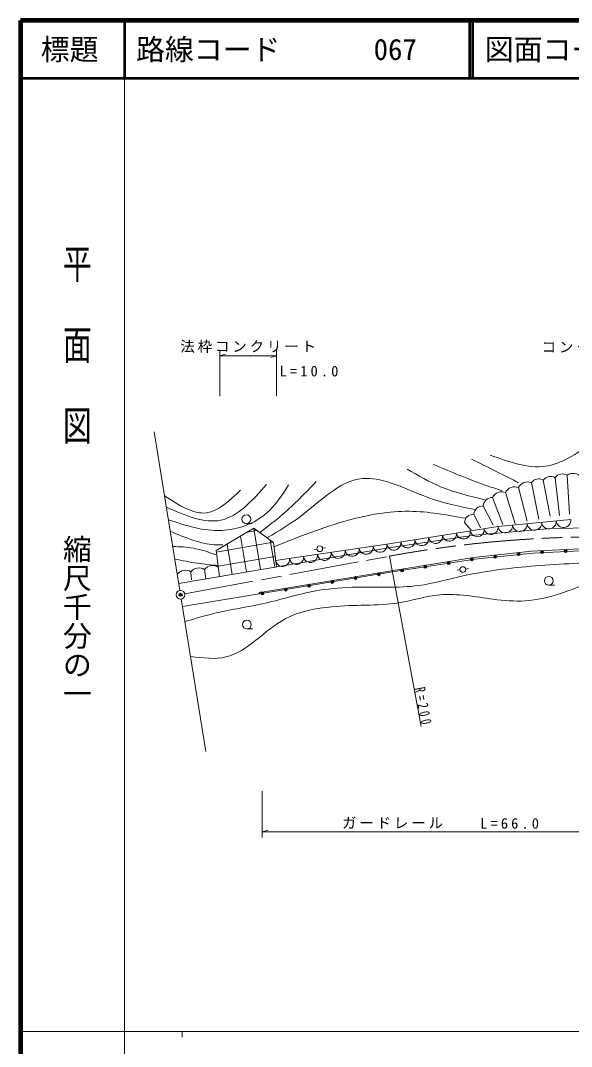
# Model space of a CAD drawing. Units: millimetres, scale not verified. Extents: x 40000 to 680000, y 20000 to 380000.
# Drawn here: x 40000 to 135395, y 202409 to 380000 of the extents above; entities that cross this region are included whole.
import ezdxf
from ezdxf.enums import TextEntityAlignment as Align

# ---------------------------------------------------------------- set-up
doc = ezdxf.new("R2010")
doc.units = ezdxf.units.MM
doc.header["$LTSCALE"] = 1000
doc.header["$PDMODE"] = 32
doc.header["$PDSIZE"] = 500
doc.linetypes.add('CHAIN', pattern=[18.5, 12, -1.5, 3.5, -1.5])
for name, color, linetype, lineweight in [('M-BGD', 7, 'Continuous', 13), ('M-BMK', 2, 'CHAIN', 13), ('M-BMK-SRVR', 3, 'Continuous', 13), ('M-STR-HTXT', 7, 'Continuous', 13), ('M-TTL', 2, 'Continuous', 140), ('M-TTL-BAND', 7, 'Continuous', 13), ('M-TTL-LINE', 7, 'Continuous', 50)]:
    doc.layers.add(name, color=color, linetype=linetype, lineweight=lineweight)
doc.layers.add('M-OTRS', color=6, linetype='Continuous')
doc.layers.add('M-TTL-TXT', color=7, linetype='Continuous')
doc.styles.add('@ＭＳ ゴシック', font='')
doc.styles.add('ＭＳ ゴシック', font='')
doc.styles.get('@ＭＳ ゴシック').set_extended_font_data('@MS Gothic')
doc.styles.get('ＭＳ ゴシック').set_extended_font_data('MS Gothic')

msp = doc.modelspace()

# ---------------------------------------------------------------- hatches: boundary and pattern name
at = {"layer": 'M-BGD'}
h = msp.add_hatch(dxfattribs=at)
h.set_pattern_fill('USER', color=256, style=0, pattern_type=2)
h.set_pattern_definition([(189.6242, (236660, 133032), (417.964, -2464.814), []), (99.6242, (236660, 133032), (-2464.814, -417.964), [])])
h.paths.add_polyline_path([(84340, 285422), (74476, 283750), (73847, 288236), (80414, 292103), (83814, 289640)])

# ---------------------------------------------------------------- linework, layer by layer
for p, q in [((130515, 300436), (131696, 294202)), ((132567, 300866), (133338, 294319)), ((134619, 301295), (135038, 294553)), ((126219, 299148), (127709, 293324)), ((128463, 300007), (129761, 293675)), ((121730, 297429), (123488, 292738)), ((123974, 298288), (125657, 292855)), ((120108, 295983), (121846, 292622)), ((116863, 293092), (118035, 291802)), ((118486, 294537), (119619, 292212)), ((79100, 292925), (80100, 292925)), ((91314, 288500), (90820, 288422)), ((92301, 288664), (92793, 288751)), ((69510, 284553), (69625, 283195)), ((71879, 284964), (72087, 283370)), ((116085, 284898), (115588, 284841)), ((117073, 285048), (117564, 285141)), ((81863, 281075), (81567, 281026)), ((131457, 282268), (132457, 282267)), ((79204, 274676), (80204, 274675))]:
    msp.add_line(p, q, dxfattribs=at)
for points in [[(135279, 293615), (122674, 292445), (103443, 289343), (84165, 286533)], [(67399, 282550), (103781, 288719), (118632, 290924), (131818, 292071), (146971, 292310), (159856, 292085)], [(74476, 283750), (73847, 288236), (80414, 292103), (83814, 289640), (84340, 285422)], [(68045, 278560), (104415, 284542), (118689, 286734), (128687, 287798), (139343, 288310), (146952, 288161), (160548, 287591), (166453, 286848)], [(146593, 288597), (139303, 288638), (128467, 288128), (118451, 287039), (104213, 284764), (81863, 281075)], [(81312, 280731), (81306, 280770), (81316, 280833), (81337, 280887), (81378, 280944), (81423, 280982), (81489, 281013), (81567, 281026)]]:
    msp.add_lwpolyline(points, dxfattribs=at)
for centre, radius in [((79100, 293685), 760), ((91808, 288577), 500), ((126244, 287635), 250), ((126244, 287635), 150), ((130294, 287964), 250), ((130294, 287964), 150), ((130294, 287964), 50), ((134369, 288156), 250), ((134369, 288156), 150), ((134369, 288156), 50), ((114117, 286093), 250), ((114117, 286093), 150), ((114117, 286093), 50), ((118146, 286737), 250), ((118146, 286737), 150), ((118146, 286737), 50), ((122188, 287194), 250), ((122188, 287194), 150), ((122188, 287194), 50), ((126244, 287635), 50), ((102033, 284151), 250), ((102033, 284151), 150), ((102033, 284151), 50), ((106059, 284806), 250), ((106059, 284806), 150), ((106059, 284806), 50), ((110088, 285449), 250), ((110088, 285449), 150), ((110088, 285449), 50), ((116582, 284954), 500), ((89956, 282157), 250), ((93981, 282822), 250), ((93981, 282822), 150), ((93981, 282822), 50), ((98007, 283486), 250), ((98007, 283486), 150), ((98007, 283486), 50), ((131457, 283028), 760), ((81904, 280828), 250), ((81904, 280828), 150), ((81904, 280828), 50), ((85930, 281493), 250), ((85930, 281493), 150), ((85930, 281493), 50), ((89956, 282157), 150), ((89956, 282157), 50), ((79204, 275436), 760)]:
    msp.add_circle(centre, radius, dxfattribs=at)
for centre, radius, start, end in [((127792, 298399), 1742, 67.35048, 154.5561), ((129714, 299144), 1520, 58.21754, 145.42317), ((131766, 299574), 1520, 58.21754, 145.42317), ((133818, 300003), 1520, 58.21754, 145.42317), ((135664, 299734), 1878, 38.20936, 123.79142), ((123304, 296680), 1742, 67.35048, 154.5561), ((125548, 297540), 1742, 67.35048, 154.5561), ((121678, 295854), 1576, 88.10301, 175.30864), ((120056, 294409), 1576, 88.10301, 175.30864), ((118433, 292963), 1576, 88.10301, 175.30864), ((128976, 293030), 1266, 185.30125, 5.30125), ((131497, 293264), 1266, 185.30125, 5.30125), ((134018, 293498), 1266, 185.30125, 5.30125), ((114261, 291088), 1218, 189.16553, 9.16553), ((116664, 291476), 1217, 189.16553, 9.16553), ((119068, 291864), 1218, 189.16553, 9.16553), ((121472, 292252), 1218, 189.16553, 9.16553), ((123934, 292562), 1266, 185.30125, 5.30125), ((126455, 292796), 1266, 185.30125, 5.30125), ((104645, 289537), 1218, 189.16553, 9.16553), ((107049, 289924), 1218, 189.16553, 9.16553), ((109453, 290312), 1218, 189.16553, 9.16553), ((111857, 290700), 1218, 189.16553, 9.16553), ((92599, 287762), 1218, 188.29178, 8.29178), ((95009, 288113), 1218, 188.29178, 8.29178), ((97419, 288465), 1218, 188.29178, 8.29178), ((99829, 288816), 1218, 188.29178, 8.29178), ((102239, 289167), 1218, 188.29178, 8.29178), ((85370, 286709), 1218, 188.29178, 8.29178), ((87780, 287060), 1218, 188.29178, 8.29178), ((90189, 287411), 1218, 188.29178, 8.29178), ((68542, 283103), 1743, 56.25691, 143.46254), ((70911, 283515), 1743, 56.25691, 143.46254), ((73280, 283927), 1743, 56.25691, 143.46254)]:
    msp.add_arc(centre, radius, start, end, dxfattribs=at)
for points, knots in [([(121321, 304774), (124560, 303590), (127799, 302406), (130827, 302837), (133659, 303240), (136306, 305055), (138953, 306870)], [0, 0, 0, 0, 1, 1, 1, 2, 2, 2, 2]), ([(118094, 304071), (119560, 303354), (121027, 302636), (122486, 301905), (123742, 301275), (124992, 300634), (126243, 299994)], [0, 0, 0, 0, 1, 1, 1, 2, 2, 2, 2]), ([(106951, 302354), (108845, 301245), (110740, 300136), (112744, 299296), (115222, 298258), (117867, 297630), (120512, 297002)], [0, 0, 0, 0, 1, 1, 1, 2, 2, 2, 2]), ([(111472, 303181), (113729, 302211), (115986, 301241), (118284, 300378), (119967, 299745), (121672, 299169), (123377, 298594)], [0, 0, 0, 0, 1, 1, 1, 2, 2, 2, 2]), ([(81389, 291345), (82749, 292380), (84109, 293415), (85401, 294527), (87446, 296287), (89321, 298240), (91196, 300193)], [0, 0, 0, 0, 1, 1, 1, 2, 2, 2, 2]), ([(82789, 290517), (84698, 291633), (86607, 292749), (88457, 294145), (91921, 296758), (95180, 300350), (99219, 300700), (100766, 300835), (102427, 300494), (103994, 299999), (106324, 299263), (108446, 298187), (110679, 297387), (113255, 296463), (115978, 295905), (118701, 295347)], [0, 0, 0, 0, 1, 1, 1, 2, 2, 2, 3, 3, 3, 4, 4, 4, 5, 5, 5, 5]), ([(64937, 297748), (67417, 296121), (69898, 294494), (72188, 294781), (74264, 295041), (76184, 296873), (78104, 298704)], [0, 0, 0, 0, 1, 1, 1, 2, 2, 2, 2]), ([(65261, 295749), (68556, 294329), (71851, 292910), (74704, 293511), (77650, 294132), (80125, 296909), (82600, 299685)], [0, 0, 0, 0, 1, 1, 1, 2, 2, 2, 2]), ([(65612, 293579), (68646, 292576), (71680, 291573), (74831, 291728), (77620, 291865), (80502, 292911), (82599, 294719), (84165, 296069), (85293, 297845), (86421, 299621)], [0, 0, 0, 0, 1, 1, 1, 2, 2, 2, 3, 3, 3, 3]), ([(83904, 288919), (88134, 290611), (92364, 292303), (96785, 293504), (100234, 294442), (103799, 295081), (107342, 295049), (110595, 295020), (113828, 294426), (117062, 293831)], [0, 0, 0, 0, 1, 1, 1, 2, 2, 2, 3, 3, 3, 3]), ([(65934, 291595), (67270, 291033), (68606, 290470), (69991, 290010), (71151, 289625), (72345, 289312), (73557, 289245), (74043, 289219), (74532, 289232), (75021, 289245)], [0, 0, 0, 0, 1, 1, 1, 2, 2, 2, 3, 3, 3, 3]), ([(66364, 288939), (67562, 288909), (68761, 288878), (69927, 288673), (71249, 288440), (72530, 287983), (73811, 287526)], [0, 0, 0, 0, 1, 1, 1, 2, 2, 2, 2]), ([(66713, 286786), (68018, 286513), (69322, 286241), (70639, 286048), (71822, 285875), (73015, 285766), (74208, 285657)], [0, 0, 0, 0, 1, 1, 1, 2, 2, 2, 2]), ([(68467, 275954), (70193, 276474), (71919, 276995), (73669, 277411), (76540, 278094), (79475, 278496), (82360, 279147), (85499, 279855), (88579, 280858), (91746, 281369), (93853, 281717), (95995, 281877), (98142, 281924), (101747, 282003), (105376, 281724), (108918, 282200), (111514, 282536), (114060, 283289), (116636, 283867), (121046, 284831), (125537, 285328), (130032, 285671), (134405, 286005), (138787, 286090), (143172, 286433), (146584, 286700), (149997, 287123), (153392, 287056), (157563, 286974), (161707, 286152), (165850, 285331)], [0, 0, 0, 0, 1, 1, 1, 2, 2, 2, 3, 3, 3, 4, 4, 4, 5, 5, 5, 6, 6, 6, 7, 7, 7, 8, 8, 8, 9, 9, 9, 10, 10, 10, 10]), ([(69445, 269916), (71554, 269651), (73664, 269385), (75552, 269832), (79331, 270727), (82223, 274478), (85843, 276435), (88309, 277768), (91114, 278269), (93908, 278519), (97779, 278934), (101694, 278589), (105518, 279211), (107901, 279598), (110237, 280395), (112610, 280600), (115658, 280857), (118753, 280230), (121856, 279833), (123697, 279597), (125542, 279420), (127349, 279554), (131393, 279763), (135229, 281428), (139182, 282957), (141581, 283929), (144029, 284903), (146413, 284763), (149438, 284586), (152362, 282613), (155450, 281980), (157130, 281636), (158860, 281688), (160589, 281740)], [0, 0, 0, 0, 1, 1, 1, 2, 2, 2, 3, 3, 3, 4, 4, 4, 5, 5, 5, 6, 6, 6, 7, 7, 7, 8, 8, 8, 9, 9, 9, 10, 10, 10, 11, 11, 11, 11])]:
    msp.add_open_spline(points, degree=3, knots=knots, dxfattribs=at)
at = {"layer": 'M-BMK'}
msp.add_line((68450, 280749), (103909, 287288), dxfattribs=at)
msp.add_arc((140181, 90605), 200000, 82.66468, 100.44914, dxfattribs=at)
at = {"layer": 'M-BMK-SRVR'}
for p, q in [((63145, 308817), (67593, 281353)), ((67832, 279872), (72113, 253441))]:
    msp.add_line(p, q, dxfattribs=at)
msp.add_circle((67713, 280613), 750, dxfattribs=at)
at = {"layer": 'M-OTRS'}
msp.add_point((67713, 280613), dxfattribs=at)
at = {"layer": 'M-STR-HTXT'}
for p, q in [((74483, 314969), (74485, 322969)), ((74485, 321969), (75485, 322249)), ((74485, 321969), (84348, 321967)), ((84348, 321967), (83348, 321687)), ((84349, 322967), (84347, 314967)), ((109350, 257786), (103909, 287288)), ((81855, 246590), (81854, 238590)), ((81854, 239590), (82854, 239870)), ((81854, 239590), (146581, 239575))]:
    msp.add_line(p, q, dxfattribs=at)
at = {"layer": 'M-TTL'}
for p, q in [((40000, 380000), (40000, 20000)), ((680000, 380000), (40000, 380000))]:
    msp.add_line(p, q, dxfattribs=at)
at = {"layer": 'M-TTL-BAND'}
for p, q in [((58000, 370000), (58000, 20000)), ((40000, 205000), (579000, 205000)), ((68000, 205000), (68000, 204000))]:
    msp.add_line(p, q, dxfattribs=at)
at = {"layer": 'M-TTL-LINE'}
for p, q in [((58000, 380000), (58000, 370000)), ((117750, 380000), (117750, 370000)), ((118250, 380000), (118250, 370000)), ((40000, 370000), (680000, 370000))]:
    msp.add_line(p, q, dxfattribs=at)

# ---------------------------------------------------------------- texts
at = {"layer": 'M-STR-HTXT', "char_height": 1833, "attachment_point": 7, "style": 'ＭＳ ゴシック'}
for s, insert, rotation in [('\\T1.2;法枠コンクリート', (67667, 322471), 359.987), ('\\T1.2;コンクリート', (130222, 322456), 359.987), ('\\T1.43;L=10.0', (84871, 318368), 359.987), ('\\T1.61;\\W0.7;R=200', (108194, 264416), 280.687), ('\\T1.2;ガードレール', (95656, 240087), 359.987), ('\\T1.43;L=66.0', (119599, 240081), 359.987)]:
    msp.add_mtext(s, dxfattribs=dict(at, insert=insert, rotation=rotation))
at = {"layer": 'M-TTL-BAND', "style": '@ＭＳ ゴシック', "width": 1.4}
msp.add_text('平  面  図', height=3666, rotation=270, dxfattribs=at).set_placement((49777, 306475), align=Align.MIDDLE_RIGHT)
at = {"layer": 'M-TTL-BAND', "style": '@ＭＳ ゴシック'}
msp.add_text('縮尺千分の一', height=3666, rotation=270, dxfattribs=at).set_placement((49777, 261030), align=Align.MIDDLE_RIGHT)
at = {"layer": 'M-TTL-TXT', "style": 'ＭＳ ゴシック'}
msp.add_text('標題', height=3666, dxfattribs=at).set_placement((48500, 375000), align=Align.MIDDLE_CENTER)
for s, p in [('路線コード', (60000, 375000)), ('067', (101142, 375000)), ('図面コード', (120380, 375000))]:
    msp.add_text(s, height=3666, dxfattribs=at).set_placement(p, align=Align.MIDDLE_LEFT)

doc.saveas('drawing.dxf')
